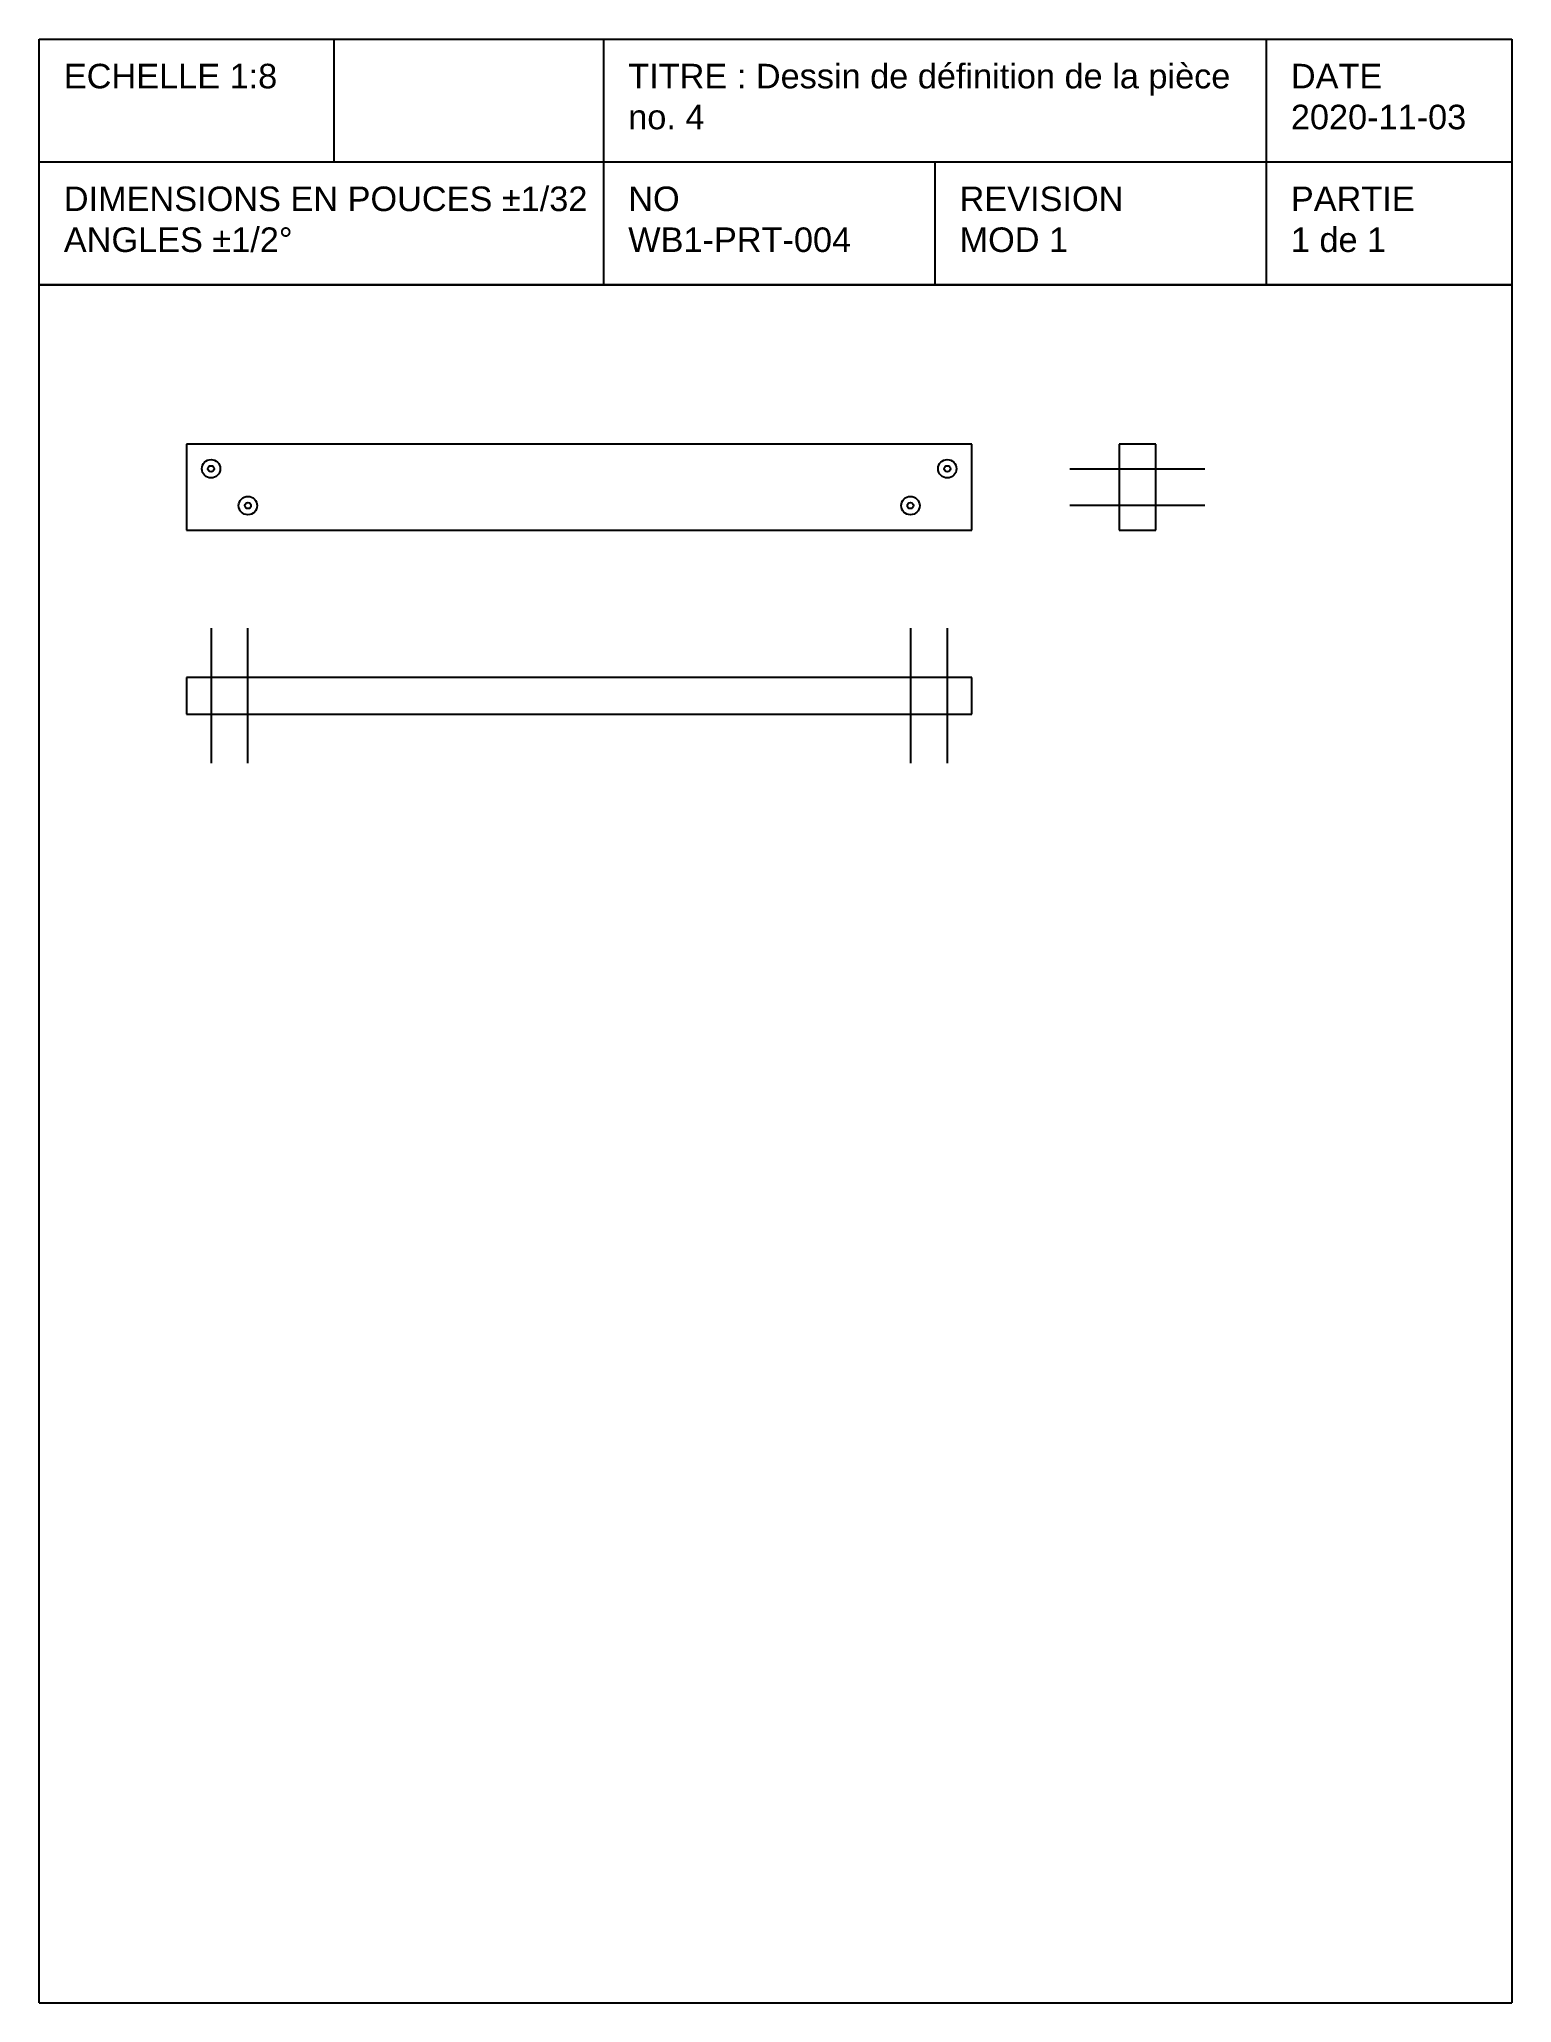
# Model space of a CAD drawing. Header units: inches. Extents: x -6 to 54, y -60 to 20.
import ezdxf

# ---------------------------------------------------------------- set-up
doc = ezdxf.new("R2010")
doc.units = ezdxf.units.IN
doc.header["$MEASUREMENT"] = 0
doc.linetypes.add('CENTER', pattern=[50.8, 31.75, -6.35, 6.35, -6.35])
doc.linetypes.add('PHANTOM', pattern=[63.5, 31.75, -6.35, 6.35, -6.35, 6.35, -6.35])
doc.layers.get('0').update_dxf_attribs({"lineweight": 25})
for name, color, linetype, lineweight, true_color in [('Arrêtes visibles', 18, 'Continuous', 25, 0x000000), ('Cotations', 18, 'Continuous', 25, 0x000000), ('Fantômes', 18, 'PHANTOM', 25, 0x000000)]:
    doc.layers.add(name, color=color, linetype=linetype, lineweight=lineweight, true_color=true_color)
doc.styles.add('textstyle11', font='')
doc.styles.add('textstyle12', font='')
doc.styles.add('textstyle13', font='')
doc.styles.add('textstyle14', font='')
doc.styles.add('textstyle15', font='')
doc.styles.add('textstyle16', font='')
doc.styles.add('textstyle17', font='')
doc.styles.get('textstyle11').set_extended_font_data('Arial')
doc.styles.get('textstyle12').set_extended_font_data('Arial')
doc.styles.get('textstyle13').set_extended_font_data('Arial')
doc.styles.get('textstyle14').set_extended_font_data('Arial')
doc.styles.get('textstyle15').set_extended_font_data('Arial')
doc.styles.get('textstyle16').set_extended_font_data('Arial')
doc.styles.get('textstyle17').set_extended_font_data('Arial')

# ---------------------------------------------------------------- blocks, each defined once
blk = doc.blocks.new('Cartouche_ANSI_A')
for p, q in [((0, 10), (7.5, 10)), ((0, 0), (0, 10)), ((0, 10), (7.5, 10)), ((1.5, 10), (1.5, 9.375)), ((2.875, 8.75), (2.875, 10)), ((6.25, 10), (6.25, 8.75)), ((7.5, 10), (7.5, 0)), ((0, 8.75), (0, 9.5)), ((7.5, 9.5), (7.5, 8.75)), ((0, 9.375), (2.875, 9.375)), ((2.875, 9.375), (5.625, 9.375)), ((4.5625, 8.75), (4.5625, 9.375)), ((5.625, 9.375), (7.5, 9.375)), ((7.5, 8.75), (0, 8.75)), ((0, 8.75), (2.875, 8.75)), ((7.5, 8.75), (0, 8.75)), ((2.875, 8.75), (6.25, 8.75)), ((6.25, 8.75), (7.5, 8.75)), ((0, 0), (7.5, 0))]:
    blk.add_line(p, q)
at = {"char_height": 0.125, "attachment_point": 1}
for s, insert, style in [('ECHELLE 1:8', (0.125, 9.875), 'textstyle12'), ('TITRE : Dessin de définition de la pièce \\Pno. 4', (3, 9.875), 'textstyle14'), ('DATE\\P2020-11-03', (6.375, 9.875), 'textstyle17'), ('DIMENSIONS EN POUCES %%p1/32\\PANGLES %%p1/2%%d', (0.125, 9.25), 'textstyle11'), ('NO\\PWB1-PRT-004', (3, 9.25), 'textstyle13'), ('REVISION\\PMOD 1', (4.6875, 9.25), 'textstyle16'), ('PARTIE\\P1 de 1', (6.375, 9.25), 'textstyle15')]:
    blk.add_mtext(s, dxfattribs=dict(at, insert=insert, style=style))

msp = doc.modelspace()

# ---------------------------------------------------------------- linework, layer by layer
at = {"layer": 'Arrêtes visibles'}
for p, q in [((32, 3.5), (0, 3.5)), ((0, 3.5), (0, 0)), ((32, 0), (32, 3.5)), ((39.5, 3.5), (38, 3.5)), ((38, 3.5), (38, 0)), ((39.5, 0), (39.5, 3.5)), ((0, 0), (32, 0)), ((38, 0), (39.5, 0)), ((32, -6), (0, -6)), ((0, -6), (0, -7.5)), ((32, -7.5), (32, -6)), ((0, -7.5), (32, -7.5))]:
    msp.add_line(p, q, dxfattribs=at)
for centre, radius in [((1, 2.5), 0.375), ((1, 2.5), 0.125), ((31, 2.5), 0.375), ((31, 2.5), 0.125), ((2.5, 1), 0.375), ((2.5, 1), 0.125), ((29.5, 1), 0.375), ((29.5, 1), 0.125)]:
    msp.add_circle(centre, radius, dxfattribs=at)
at = {"layer": 'Cotations', "linetype": 'CENTER'}
for p, q in [((36, 2.5), (41.5, 2.5)), ((41.5, 1), (36, 1)), ((1, -4), (1, -9.5)), ((2.5, -9.5), (2.5, -4)), ((29.5, -4), (29.5, -9.5)), ((31, -4), (31, -9.5))]:
    msp.add_line(p, q, dxfattribs=at)

# ---------------------------------------------------------------- block references
at = {"layer": 'Fantômes', "xscale": 8, "yscale": 8, "zscale": 0.5}
msp.add_blockref('Cartouche_ANSI_A', (-6, -60), dxfattribs=at)

doc.saveas('drawing.dxf')
